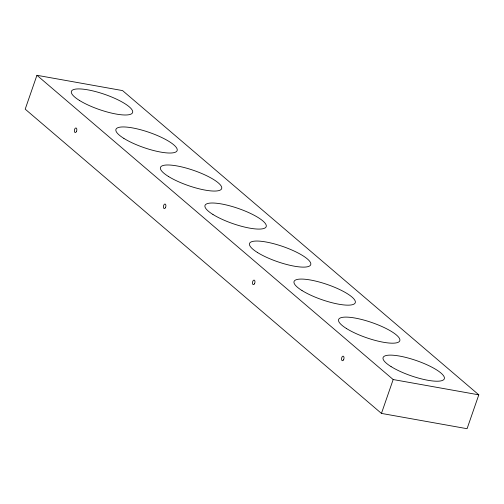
<?xml version="1.0" encoding="UTF-8"?>
<svg xmlns="http://www.w3.org/2000/svg" width="504" height="504" viewBox="0 0 504 504"><rect width="100%" height="100%" fill="white"/><g stroke="black" fill="none" stroke-linecap="round" stroke-linejoin="round"><path stroke-width="0.76" d="M36.931 75.291L25.2 109.16L381.446 413.412L467.069 428.709L478.8 394.84L122.554 90.588L36.931 75.291L393.177 379.544L478.8 394.84M381.446 413.412L393.177 379.544M79.355 100.384A32.376 8.051 19.1 0 0 131.286 113.954A32.376 8.051 19.1 0 0 95.369 91.526A32.376 8.051 19.1 0 0 79.355 100.384M123.889 138.417A32.376 8.051 19.1 0 0 175.82 151.988A32.376 8.051 19.1 0 0 139.904 129.56A32.376 8.051 19.1 0 0 123.889 138.417M168.418 176.45A32.376 8.051 19.1 0 0 220.349 190.021A32.376 8.051 19.1 0 0 184.433 167.593A32.376 8.051 19.1 0 0 168.418 176.45M212.953 214.477A32.376 8.051 19.1 0 0 264.883 228.047A32.376 8.051 19.1 0 0 228.961 205.619A32.376 8.051 19.1 0 0 212.953 214.477M257.481 252.51A32.376 8.051 19.1 0 0 309.412 266.081A32.376 8.051 19.1 0 0 273.496 243.653A32.376 8.051 19.1 0 0 257.481 252.51M302.009 290.543A32.376 8.051 19.1 0 0 353.947 304.114A32.376 8.051 19.1 0 0 318.024 281.686A32.376 8.051 19.1 0 0 302.009 290.543M346.544 328.576A32.376 8.051 19.1 0 0 398.475 342.147A32.376 8.051 19.1 0 0 362.559 319.719A32.376 8.051 19.1 0 0 346.544 328.576M391.072 366.61A32.376 8.051 19.1 0 0 443.003 380.174A32.376 8.051 19.1 0 0 407.087 357.745A32.376 8.051 19.1 0 0 391.072 366.61M76.381 131.638A2.312 1.203 -79.9 0 0 76.041 127.985A2.312 1.203 -79.9 0 0 74.359 131.141A2.312 1.203 -79.9 0 0 76.381 131.638M165.444 207.698A2.312 1.203 -79.9 0 0 165.104 204.051A2.312 1.203 -79.9 0 0 163.422 207.201A2.312 1.203 -79.9 0 0 165.444 207.698M254.507 283.765A2.312 1.203 -79.9 0 0 254.167 280.111A2.312 1.203 -79.9 0 0 252.485 283.267A2.312 1.203 -79.9 0 0 254.507 283.765M343.571 359.825A2.312 1.203 -79.9 0 0 343.23 356.177A2.312 1.203 -79.9 0 0 341.548 359.333A2.312 1.203 -79.9 0 0 343.571 359.825"/></g></svg>
